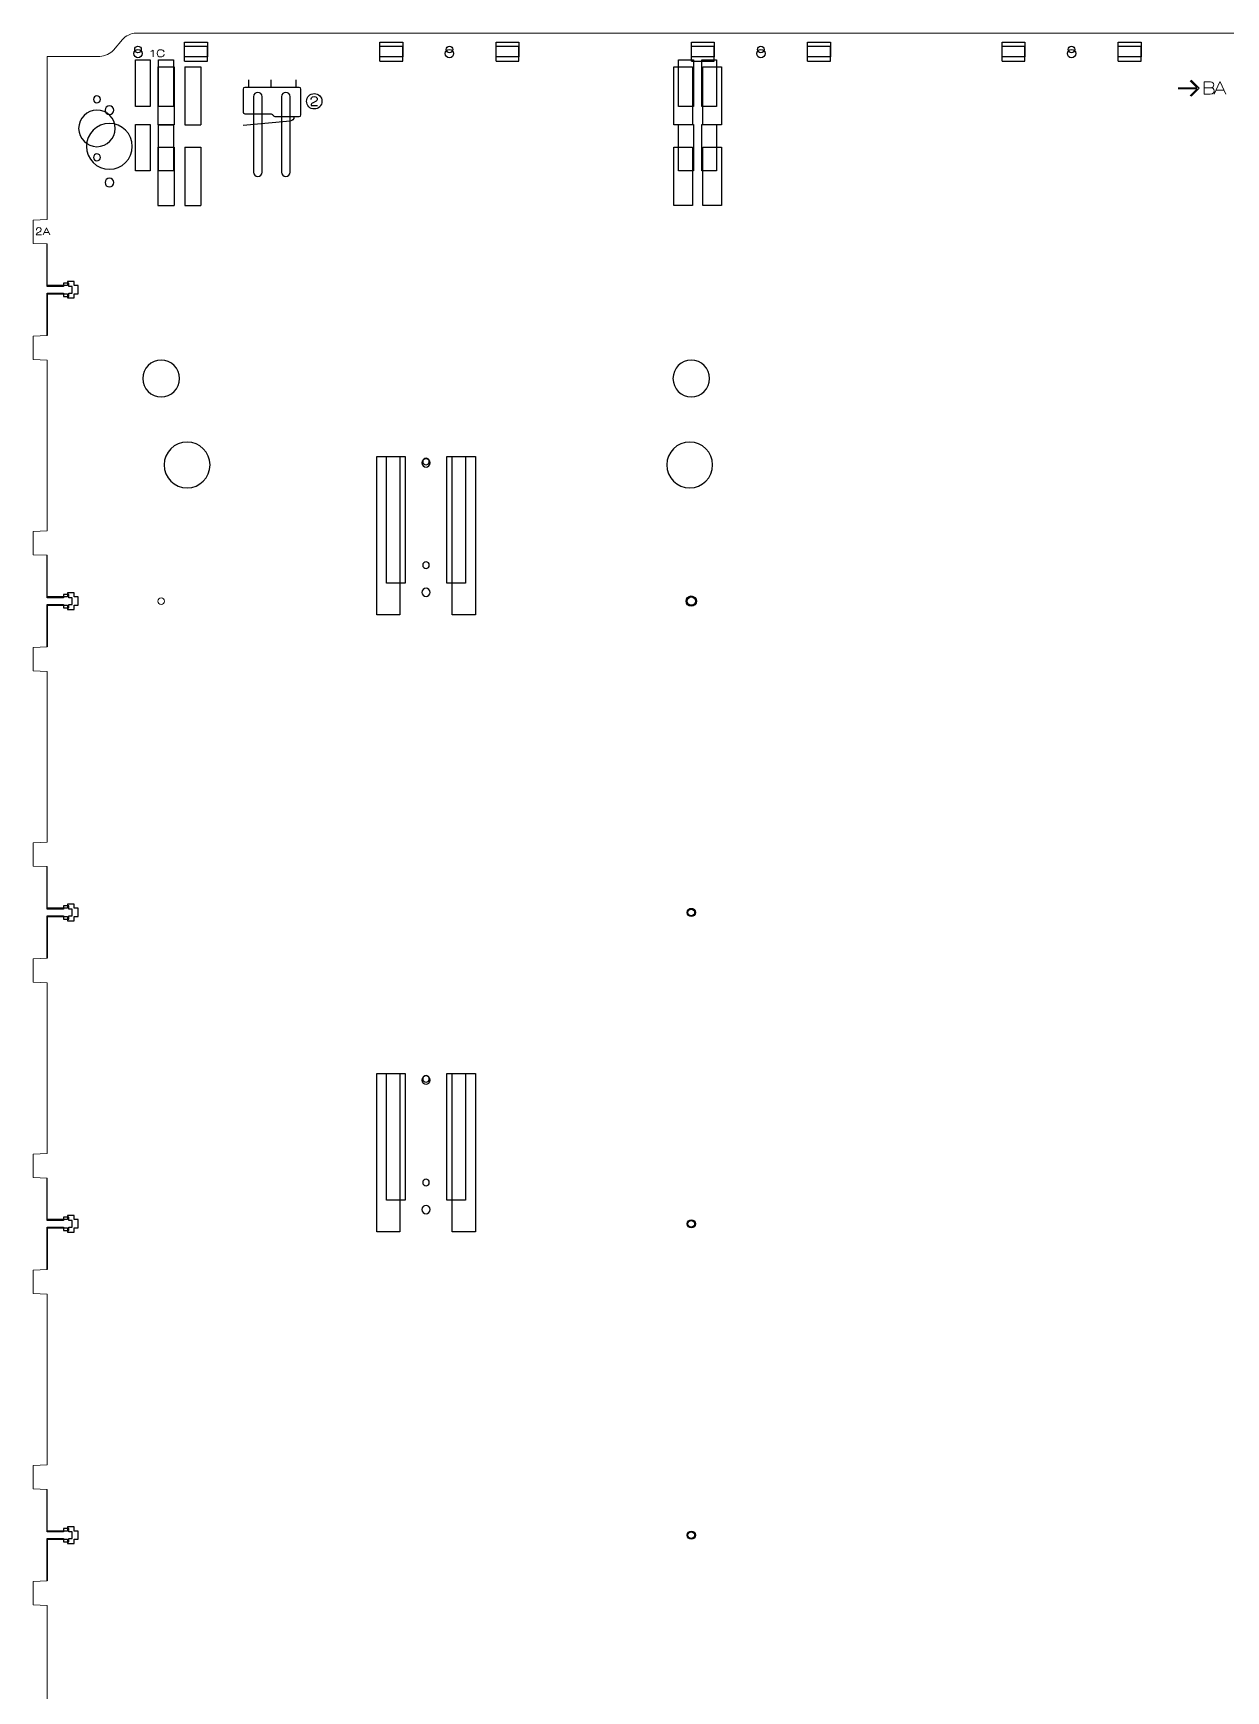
# Model space of a CAD drawing. Header units: millimetres. Extents: x 155 to 1469, y -147 to 996.
# Drawn here: x 155 to 566, y 425 to 996 of the extents above; entities that cross this region are included whole.
import ezdxf

# ---------------------------------------------------------------- set-up
doc = ezdxf.new("R2010")
doc.units = ezdxf.units.MM
for name, color, linetype, lineweight, true_color in [('Changed Parts', 3, 'Continuous', 25, 0x00ff00), ('New Back', 1, 'Continuous', 0, 0xff0000), ('New Back Text', 5, 'Continuous', 0, 0x0000ff), ('Origional Parts I have changed', 6, 'Continuous', 25, 0xff00ff)]:
    doc.layers.add(name, color=color, linetype=linetype, lineweight=lineweight, true_color=true_color)
for name, color, linetype, true_color in [('CHANGED_PARTS', 3, 'Continuous', 0x00ff00), ('CUTS', 1, 'Continuous', 0xff0000), ('ORIGIONAL_PARTS_THAT_WERE_', 6, 'Continuous', 0xff00ff), ('TEXT', 5, 'Continuous', 0x0000ff)]:
    doc.layers.add(name, color=color, linetype=linetype, true_color=true_color)

msp = doc.modelspace()

# ---------------------------------------------------------------- linework, layer by layer
at = {"layer": 'Changed Parts'}
for p, q in [((207.28, 986.39), (207.28, 991.59)), ((207.28, 991.59), (215.16, 991.59)), ((215.16, 986.39), (215.16, 991.59)), ((274.62, 986.39), (274.62, 991.59)), ((274.62, 991.59), (282.5, 991.59)), ((282.5, 986.39), (282.5, 991.59)), ((314.62, 986.39), (314.62, 991.59)), ((314.62, 991.59), (322.5, 991.59)), ((322.5, 986.39), (322.5, 991.59)), ((381.96, 986.39), (381.96, 991.59)), ((381.96, 991.59), (389.84, 991.59)), ((389.84, 986.39), (389.84, 991.59)), ((421.96, 986.39), (421.96, 991.59)), ((421.96, 991.59), (429.84, 991.59)), ((429.84, 986.39), (429.84, 991.59)), ((489.03, 986.39), (489.03, 991.59)), ((489.03, 991.59), (496.91, 991.59)), ((496.91, 986.39), (496.91, 991.59)), ((529.03, 986.39), (529.03, 991.59)), ((529.03, 991.59), (536.91, 991.59)), ((536.91, 986.39), (536.91, 991.59)), ((207.28, 986.39), (215.16, 986.39)), ((274.62, 986.39), (282.5, 986.39)), ((314.62, 986.39), (322.5, 986.39)), ((381.96, 986.39), (389.84, 986.39)), ((421.96, 986.39), (429.84, 986.39)), ((489.03, 986.39), (496.91, 986.39)), ((529.03, 986.39), (536.91, 986.39)), ((159.96, 909), (159.96, 923.36)), ((159.96, 906.13), (159.96, 891.78)), ((159.96, 801.66), (159.96, 816.02)), ((159.96, 798.79), (159.96, 784.44)), ((159.96, 694.32), (159.96, 708.68)), ((159.96, 691.45), (159.96, 677.1)), ((159.96, 586.98), (159.96, 601.34)), ((159.96, 584.11), (159.96, 569.76)), ((159.96, 479.64), (159.96, 494)), ((159.96, 476.77), (159.96, 462.43))]:
    msp.add_line(p, q, dxfattribs=at)
at = {"layer": 'Changed Parts', "color": 3, "true_color": 0x00ff00}
for p, q in [((166.98, 909), (159.96, 909)), ((169.18, 910.39), (166.98, 910.39)), ((166.98, 910.39), (166.98, 909)), ((169.18, 909), (169.18, 910.39)), ((170.62, 909), (169.18, 909)), ((170.62, 906.13), (170.62, 909)), ((159.96, 906.13), (166.98, 906.13)), ((166.98, 906.13), (166.98, 904.73)), ((166.98, 904.73), (169.18, 904.73)), ((169.18, 904.73), (169.18, 906.13)), ((169.18, 906.13), (170.62, 906.13)), ((166.98, 801.66), (159.96, 801.66)), ((169.18, 803.05), (166.98, 803.05)), ((166.98, 803.05), (166.98, 801.66)), ((169.18, 801.66), (169.18, 803.05)), ((170.62, 801.66), (169.18, 801.66)), ((170.62, 798.79), (170.62, 801.66)), ((159.96, 798.79), (166.98, 798.79)), ((166.98, 798.79), (166.98, 797.39)), ((166.98, 797.39), (169.18, 797.39)), ((169.18, 797.39), (169.18, 798.79)), ((169.18, 798.79), (170.62, 798.79)), ((166.98, 694.32), (159.96, 694.32)), ((169.18, 695.71), (166.98, 695.71)), ((166.98, 695.71), (166.98, 694.32)), ((169.18, 694.32), (169.18, 695.71)), ((170.62, 694.32), (169.18, 694.32)), ((170.62, 691.45), (170.62, 694.32)), ((159.96, 691.45), (166.98, 691.45)), ((166.98, 691.45), (166.98, 690.05)), ((166.98, 690.05), (169.18, 690.05)), ((169.18, 690.05), (169.18, 691.45)), ((169.18, 691.45), (170.62, 691.45)), ((166.98, 586.98), (159.96, 586.98)), ((159.96, 584.11), (166.98, 584.11)), ((169.18, 588.37), (166.98, 588.37)), ((166.98, 588.37), (166.98, 586.98)), ((166.98, 584.11), (166.98, 582.71)), ((169.18, 586.98), (169.18, 588.37)), ((170.62, 586.98), (169.18, 586.98)), ((169.18, 582.71), (169.18, 584.11)), ((169.18, 584.11), (170.62, 584.11)), ((170.62, 584.11), (170.62, 586.98)), ((166.98, 582.71), (169.18, 582.71)), ((169.18, 481.04), (166.98, 481.04)), ((166.98, 481.04), (166.98, 479.64)), ((169.18, 479.64), (169.18, 481.04)), ((166.98, 479.64), (159.96, 479.64)), ((159.96, 476.77), (166.98, 476.77)), ((166.98, 476.77), (166.98, 475.37)), ((166.98, 475.37), (169.18, 475.37)), ((170.62, 479.64), (169.18, 479.64)), ((169.18, 475.37), (169.18, 476.77)), ((169.18, 476.77), (170.62, 476.77)), ((170.62, 476.77), (170.62, 479.64))]:
    msp.add_line(p, q, dxfattribs=at)
for points in [[(375.87, 984.46), (382.27, 984.46), (382.27, 964.46), (375.87, 964.46), (375.87, 984.46), (375.87, 984.46)], [(385.87, 984.46), (392.27, 984.46), (392.27, 964.46), (385.87, 964.46), (385.87, 984.46), (385.87, 984.46)], [(375.87, 956.67), (382.27, 956.67), (382.27, 936.67), (375.87, 936.67), (375.87, 956.67), (375.87, 956.67)], [(385.87, 956.67), (392.27, 956.67), (392.27, 936.67), (385.87, 936.67), (385.87, 956.67), (385.87, 956.67)], [(273.48, 829.3), (273.48, 850.1), (281.48, 850.1), (281.48, 795.51), (273.48, 795.51), (273.48, 829.3), (273.48, 829.3)], [(307.48, 821.81), (307.48, 795.51), (299.48, 795.51), (299.48, 850.1), (307.48, 850.1), (307.48, 821.81), (307.48, 821.81)], [(273.48, 616.52), (273.48, 637.32), (281.48, 637.32), (281.48, 582.73), (273.48, 582.73), (273.48, 616.52), (273.48, 616.52)], [(307.48, 609.03), (307.48, 582.73), (299.48, 582.73), (299.48, 637.32), (307.48, 637.32), (307.48, 609.03), (307.48, 609.03)]]:
    msp.add_lwpolyline(points, dxfattribs=at)
for points in [[(189.79, 988.99), (189.79, 989.78), (190.43, 990.42), (191.22, 990.42)], [(191.22, 987.57), (190.43, 987.57), (189.79, 988.2), (189.79, 988.99)], [(191.22, 990.42), (192.01, 990.42), (192.64, 989.78), (192.64, 988.99)], [(192.64, 988.99), (192.64, 988.2), (192.01, 987.57), (191.22, 987.57)], [(297.13, 988.99), (297.13, 989.78), (297.77, 990.42), (298.56, 990.42)], [(298.56, 987.57), (297.77, 987.57), (297.13, 988.2), (297.13, 988.99)], [(298.56, 990.42), (299.35, 990.42), (299.98, 989.78), (299.98, 988.99)], [(299.98, 988.99), (299.98, 988.2), (299.35, 987.57), (298.56, 987.57)], [(404.47, 988.99), (404.47, 989.78), (405.11, 990.42), (405.9, 990.42)], [(405.9, 987.57), (405.11, 987.57), (404.47, 988.2), (404.47, 988.99)], [(405.9, 990.42), (406.69, 990.42), (407.32, 989.78), (407.32, 988.99)], [(407.32, 988.99), (407.32, 988.2), (406.69, 987.57), (405.9, 987.57)], [(511.55, 988.99), (511.55, 989.78), (512.18, 990.42), (512.97, 990.42)], [(512.97, 987.57), (512.18, 987.57), (511.55, 988.2), (511.55, 988.99)], [(512.97, 990.42), (513.76, 990.42), (514.4, 989.78), (514.4, 988.99)], [(514.4, 988.99), (514.4, 988.2), (513.76, 987.57), (512.97, 987.57)], [(181.36, 971.01), (180.53, 971.01), (179.86, 970.34), (179.86, 969.51)], [(179.86, 969.51), (179.86, 968.68), (180.53, 968.01), (181.36, 968.01)], [(182.86, 969.51), (182.86, 970.34), (182.18, 971.01), (181.36, 971.01)], [(181.36, 968.01), (182.18, 968.01), (182.86, 968.68), (182.86, 969.51)], [(181.36, 964.91), (176.99, 964.91), (173.46, 961.37), (173.46, 957.01)], [(189.26, 957.01), (189.26, 961.37), (185.72, 964.91), (181.36, 964.91)], [(173.46, 957.01), (173.46, 952.65), (176.99, 949.11), (181.36, 949.11)], [(181.36, 949.11), (185.72, 949.11), (189.26, 952.65), (189.26, 957.01)], [(181.36, 946.01), (180.53, 946.01), (179.86, 945.34), (179.86, 944.51)], [(179.86, 944.51), (179.86, 943.68), (180.53, 943.01), (181.36, 943.01)], [(182.86, 944.51), (182.86, 945.34), (182.18, 946.01), (181.36, 946.01)], [(181.36, 943.01), (182.18, 943.01), (182.86, 943.68), (182.86, 944.51)], [(381.37, 855.07), (377.01, 855.07), (373.47, 851.53), (373.47, 847.17)], [(389.27, 847.17), (389.27, 851.53), (385.74, 855.07), (381.37, 855.07)], [(290.48, 849.3), (289.69, 849.3), (289.05, 848.66), (289.05, 847.87)], [(289.05, 847.87), (289.05, 847.09), (289.69, 846.45), (290.48, 846.45)], [(291.9, 847.87), (291.9, 848.66), (291.26, 849.3), (290.48, 849.3)], [(290.48, 846.45), (291.26, 846.45), (291.9, 847.09), (291.9, 847.87)], [(373.47, 847.17), (373.47, 842.8), (377.01, 839.27), (381.37, 839.27)], [(381.37, 839.27), (385.74, 839.27), (389.27, 842.8), (389.27, 847.17)], [(290.48, 804.66), (289.69, 804.66), (289.05, 804.02), (289.05, 803.24)], [(289.05, 803.24), (289.05, 802.45), (289.69, 801.81), (290.48, 801.81)], [(291.9, 803.24), (291.9, 804.02), (291.26, 804.66), (290.48, 804.66)], [(290.48, 801.81), (291.26, 801.81), (291.9, 802.45), (291.9, 803.24)], [(380.13, 800.22), (380.13, 801.21), (380.93, 802.01), (381.91, 802.01)], [(381.91, 798.44), (380.93, 798.44), (380.13, 799.24), (380.13, 800.22)], [(381.91, 802.01), (382.9, 802.01), (383.69, 801.21), (383.69, 800.22)], [(383.69, 800.22), (383.69, 799.24), (382.9, 798.44), (381.91, 798.44)], [(380.49, 692.88), (380.49, 693.67), (381.13, 694.31), (381.91, 694.31)], [(381.91, 691.46), (381.13, 691.46), (380.49, 692.1), (380.49, 692.88)], [(381.91, 694.31), (382.7, 694.31), (383.34, 693.67), (383.34, 692.88)], [(383.34, 692.88), (383.34, 692.1), (382.7, 691.46), (381.91, 691.46)], [(290.48, 636.52), (289.69, 636.52), (289.05, 635.88), (289.05, 635.09)], [(289.05, 635.09), (289.05, 634.3), (289.69, 633.67), (290.48, 633.67)], [(291.9, 635.09), (291.9, 635.88), (291.26, 636.52), (290.48, 636.52)], [(290.48, 633.67), (291.26, 633.67), (291.9, 634.3), (291.9, 635.09)], [(290.48, 591.88), (289.69, 591.88), (289.05, 591.24), (289.05, 590.45)], [(289.05, 590.45), (289.05, 589.67), (289.69, 589.03), (290.48, 589.03)], [(291.9, 590.45), (291.9, 591.24), (291.26, 591.88), (290.48, 591.88)], [(290.48, 589.03), (291.26, 589.03), (291.9, 589.67), (291.9, 590.45)], [(380.49, 585.54), (380.49, 586.33), (381.13, 586.97), (381.91, 586.97)], [(381.91, 584.12), (381.13, 584.12), (380.49, 584.76), (380.49, 585.54)], [(381.91, 586.97), (382.7, 586.97), (383.34, 586.33), (383.34, 585.54)], [(383.34, 585.54), (383.34, 584.76), (382.7, 584.12), (381.91, 584.12)], [(380.49, 478.21), (380.49, 478.99), (381.13, 479.63), (381.91, 479.63)], [(381.91, 476.78), (381.13, 476.78), (380.49, 477.42), (380.49, 478.21)], [(381.91, 479.63), (382.7, 479.63), (383.34, 478.99), (383.34, 478.21)], [(383.34, 478.21), (383.34, 477.42), (382.7, 476.78), (381.91, 476.78)]]:
    msp.add_open_spline(points, degree=3, dxfattribs=at)
at = {"layer": 'CHANGED_PARTS'}
for p, q in [((198.11, 984.46), (198.11, 964.46)), ((198.11, 984.46), (203.71, 984.46)), ((203.71, 984.46), (203.71, 964.46)), ((207.31, 984.46), (207.31, 964.46)), ((207.31, 984.46), (212.91, 984.46)), ((212.91, 984.46), (212.91, 964.46)), ((198.11, 964.46), (203.71, 964.46)), ((207.31, 964.46), (212.91, 964.46)), ((198.11, 956.67), (203.71, 956.67)), ((198.11, 956.67), (198.11, 936.67)), ((203.71, 956.67), (203.71, 936.67)), ((207.31, 956.67), (207.31, 936.67)), ((207.31, 956.67), (212.91, 956.67)), ((212.91, 956.67), (212.91, 936.67)), ((198.11, 936.67), (203.71, 936.67)), ((207.31, 936.67), (212.91, 936.67))]:
    msp.add_line(p, q, dxfattribs=at)
at = {"layer": 'CHANGED_PARTS', "color": 3, "true_color": 0x00ff00}
for points in [[(208.14, 855.07), (203.78, 855.07), (200.24, 851.53), (200.24, 847.17)], [(216.04, 847.17), (216.04, 851.53), (212.5, 855.07), (208.14, 855.07)], [(200.24, 847.17), (200.24, 842.8), (203.78, 839.27), (208.14, 839.27)], [(208.14, 839.27), (212.5, 839.27), (216.04, 842.8), (216.04, 847.17)]]:
    msp.add_open_spline(points, degree=3, dxfattribs=at)
at = {"layer": 'CUTS', "color": 1, "true_color": 0xff0000}
for points in [[(231.05, 974.13), (231.05, 948.13)], [(234.05, 948.13), (234.05, 974.13), (234.05, 974.13)], [(240.65, 974.13), (240.65, 948.13)], [(243.65, 948.13), (243.65, 974.13), (243.65, 974.13)]]:
    msp.add_lwpolyline(points, dxfattribs=at)
for points in [[(232.55, 975.63), (231.72, 975.63), (231.05, 974.96), (231.05, 974.13)], [(234.05, 974.13), (234.05, 974.96), (233.38, 975.63), (232.55, 975.63)], [(242.15, 975.63), (241.32, 975.63), (240.65, 974.96), (240.65, 974.13)], [(243.65, 974.13), (243.65, 974.96), (242.98, 975.63), (242.15, 975.63)], [(231.05, 948.13), (231.05, 947.3), (231.72, 946.63), (232.55, 946.63)], [(232.55, 946.63), (233.38, 946.63), (234.05, 947.3), (234.05, 948.13)], [(240.65, 948.13), (240.65, 947.3), (241.32, 946.63), (242.15, 946.63)], [(242.15, 946.63), (242.98, 946.63), (243.65, 947.3), (243.65, 948.13)]]:
    msp.add_open_spline(points, degree=3, dxfattribs=at)
at = {"layer": 'New Back', "color": 1, "true_color": 0xff0000}
for p, q in [((190.51, 996.03), (942.64, 996.03)), ((178.12, 988.03), (159.96, 988.03)), ((159.96, 988.03), (159.96, 969.92)), ((159.96, 931.79), (159.96, 971.12)), ((155.09, 931.59), (159.96, 931.79)), ((155.09, 923.56), (155.09, 931.59)), ((159.96, 923.36), (155.09, 923.56)), ((155.09, 891.58), (159.96, 891.78)), ((155.09, 883.55), (155.09, 891.58)), ((159.96, 883.35), (155.09, 883.55)), ((159.96, 824.45), (159.96, 883.35)), ((155.09, 824.25), (159.96, 824.45)), ((155.09, 816.22), (155.09, 824.25)), ((159.96, 816.02), (155.09, 816.22)), ((155.09, 784.24), (159.96, 784.44)), ((155.09, 776.21), (155.09, 784.24)), ((159.96, 776.01), (155.09, 776.21)), ((159.96, 717.11), (159.96, 776.01)), ((155.09, 716.91), (159.96, 717.11)), ((155.09, 708.88), (155.09, 716.91)), ((159.96, 708.68), (155.09, 708.88)), ((155.09, 676.9), (159.96, 677.1)), ((155.09, 668.87), (155.09, 676.9)), ((159.96, 668.67), (155.09, 668.87)), ((159.96, 609.77), (159.96, 668.67)), ((155.09, 609.57), (159.96, 609.77)), ((155.09, 601.54), (155.09, 609.57)), ((159.96, 601.34), (155.09, 601.54)), ((155.09, 569.56), (159.96, 569.76)), ((155.09, 561.53), (155.09, 569.56)), ((159.96, 561.33), (155.09, 561.53)), ((159.96, 502.43), (159.96, 561.33)), ((155.09, 502.23), (159.96, 502.43)), ((155.09, 494.2), (155.09, 502.23)), ((159.96, 494), (155.09, 494.2)), ((155.09, 462.23), (159.96, 462.43)), ((155.09, 454.19), (155.09, 462.23)), ((159.96, 453.99), (155.09, 454.19)), ((159.96, 395.09), (159.96, 453.99))]:
    msp.add_line(p, q, dxfattribs=at)
for points in [[(390.31, 996.03), (190.51, 996.03)], [(185.86, 993.87), (182.77, 990.2)]]:
    msp.add_lwpolyline(points, dxfattribs=at)
for points in [[(190.51, 996.03), (188.95, 996.03), (186.86, 995.06), (185.86, 993.87)], [(182.77, 990.2), (181.77, 989.01), (179.68, 988.03), (178.12, 988.03)], [(198.06, 800.22), (198.06, 800.85), (198.57, 801.36), (199.2, 801.36)], [(199.2, 799.08), (198.57, 799.08), (198.06, 799.59), (198.06, 800.22)], [(199.2, 801.36), (199.83, 801.36), (200.34, 800.85), (200.34, 800.22)], [(200.34, 800.22), (200.34, 799.59), (199.83, 799.08), (199.2, 799.08)]]:
    msp.add_open_spline(points, degree=3, dxfattribs=at)
at = {"layer": 'New Back Text', "color": 5, "true_color": 0x0000ff}
for points in [[(196.4, 990.2), (196.49, 990.2), (196.49, 987.82)], [(553.84, 979.64), (556.24, 977.24), (549.7, 977.24)], [(554.14, 979.83), (556.92, 977.04), (554.14, 974.26)], [(558.62, 979.22), (560.89, 979.22)], [(560.74, 975.05), (558.62, 975.05), (558.62, 979.22), (558.62, 979.22)], [(562.14, 975.05), (564.06, 979.22), (564.21, 979.22), (566.12, 975.05)], [(549.7, 976.84), (556.24, 976.84), (553.84, 974.44)], [(561.09, 977.24), (558.62, 977.24)], [(561.09, 977.24), (561.09, 977.23)], [(565.49, 976.43), (562.76, 976.43)], [(156.16, 926.54), (157.94, 926.54)], [(157.36, 927.59), (156.78, 927.29)], [(158.52, 926.46), (159.63, 928.88), (159.72, 928.88), (160.83, 926.46)], [(160.46, 927.26), (158.88, 927.26)]]:
    msp.add_lwpolyline(points, dxfattribs=at)
for points in [[(195.65, 989.75), (196.01, 989.84), (196.26, 990.03), (196.4, 990.2)], [(197.8, 989.08), (197.8, 989.88), (198.36, 990.34), (199.05, 990.34)], [(199.05, 987.82), (198.36, 987.82), (197.8, 988.28), (197.8, 989.08)], [(199.05, 990.34), (199.62, 990.34), (200.08, 990.11), (200.21, 989.58)], [(200.26, 988.79), (200.19, 988.14), (199.61, 987.82), (199.05, 987.82)], [(560.89, 979.22), (561.55, 979.22), (562.01, 978.87), (562.01, 978.19)], [(562.01, 978.19), (562.01, 977.7), (561.58, 977.23), (561.09, 977.24)], [(562.14, 976.19), (562.14, 975.7), (561.83, 975.05), (560.74, 975.05)], [(561.09, 977.23), (561.63, 977.21), (562.14, 976.92), (562.14, 976.19)], [(156.78, 927.29), (156.35, 927.04), (156.17, 926.9), (156.16, 926.54)], [(156.21, 928.13), (156.21, 928.39), (156.22, 928.98), (157.06, 928.98)], [(157.06, 928.98), (157.73, 928.98), (157.86, 928.54), (157.86, 928.31)], [(157.86, 928.31), (157.86, 927.96), (157.65, 927.76), (157.36, 927.59)]]:
    msp.add_open_spline(points, degree=3, dxfattribs=at)
at = {"layer": 'Origional Parts I have changed', "color": 6, "true_color": 0xff00ff}
for p, q in [((159.96, 908.71), (159.96, 923.36)), ((165.58, 908.71), (159.96, 908.71)), ((167.34, 909.83), (165.58, 909.83)), ((165.58, 909.83), (165.58, 908.71)), ((167.34, 908.71), (167.34, 909.83)), ((168.49, 908.71), (167.34, 908.71)), ((168.49, 906.42), (168.49, 908.71)), ((159.96, 891.78), (159.96, 906.42)), ((159.96, 906.42), (165.58, 906.42)), ((165.58, 906.42), (165.58, 905.3)), ((165.58, 905.3), (167.34, 905.3)), ((167.34, 905.3), (167.34, 906.42)), ((167.34, 906.42), (168.49, 906.42)), ((159.96, 801.37), (159.96, 816.02)), ((165.58, 801.37), (159.96, 801.37)), ((167.34, 802.49), (165.58, 802.49)), ((165.58, 802.49), (165.58, 801.37)), ((167.34, 801.37), (167.34, 802.49)), ((168.49, 801.37), (167.34, 801.37)), ((168.49, 799.08), (168.49, 801.37)), ((159.96, 784.44), (159.96, 799.08)), ((159.96, 799.08), (165.58, 799.08)), ((165.58, 799.08), (165.58, 797.96)), ((165.58, 797.96), (167.34, 797.96)), ((167.34, 797.96), (167.34, 799.08)), ((167.34, 799.08), (168.49, 799.08)), ((159.96, 694.03), (159.96, 708.68)), ((165.58, 694.03), (159.96, 694.03)), ((159.96, 677.1), (159.96, 691.74)), ((159.96, 691.74), (165.58, 691.74)), ((167.34, 695.15), (165.58, 695.15)), ((165.58, 695.15), (165.58, 694.03)), ((165.58, 691.74), (165.58, 690.62)), ((167.34, 694.03), (167.34, 695.15)), ((168.49, 694.03), (167.34, 694.03)), ((167.34, 690.62), (167.34, 691.74)), ((167.34, 691.74), (168.49, 691.74)), ((168.49, 691.74), (168.49, 694.03)), ((165.58, 690.62), (167.34, 690.62)), ((159.96, 586.69), (159.96, 601.34)), ((165.58, 586.69), (159.96, 586.69)), ((159.96, 569.76), (159.96, 584.4)), ((159.96, 584.4), (165.58, 584.4)), ((167.34, 587.81), (165.58, 587.81)), ((165.58, 587.81), (165.58, 586.69)), ((165.58, 584.4), (165.58, 583.28)), ((165.58, 583.28), (167.34, 583.28)), ((167.34, 586.69), (167.34, 587.81)), ((168.49, 586.69), (167.34, 586.69)), ((167.34, 583.28), (167.34, 584.4)), ((167.34, 584.4), (168.49, 584.4)), ((168.49, 584.4), (168.49, 586.69)), ((159.96, 479.35), (159.96, 494)), ((167.34, 480.47), (165.58, 480.47)), ((165.58, 480.47), (165.58, 479.35)), ((167.34, 479.35), (167.34, 480.47)), ((165.58, 479.35), (159.96, 479.35)), ((159.96, 462.43), (159.96, 477.06)), ((159.96, 477.06), (165.58, 477.06)), ((165.58, 477.06), (165.58, 475.94)), ((165.58, 475.94), (167.34, 475.94)), ((168.49, 479.35), (167.34, 479.35)), ((167.34, 475.94), (167.34, 477.06)), ((167.34, 477.06), (168.49, 477.06)), ((168.49, 477.06), (168.49, 479.35))]:
    msp.add_line(p, q, dxfattribs=at)
for points in [[(207.28, 992.88), (215.16, 992.88), (215.16, 987.92), (207.28, 987.92), (207.28, 992.88), (207.28, 992.88)], [(274.62, 992.88), (282.5, 992.88), (282.5, 987.92), (274.62, 987.92), (274.62, 992.88), (274.62, 992.88)], [(314.62, 992.88), (322.5, 992.88), (322.5, 987.92), (314.62, 987.92), (314.62, 992.88), (314.62, 992.88)], [(381.96, 992.88), (389.84, 992.88), (389.84, 987.92), (381.96, 987.92), (381.96, 992.88), (381.96, 992.88)], [(421.96, 992.88), (429.84, 992.88), (429.84, 987.92), (421.96, 987.92), (421.96, 992.88), (421.96, 992.88)], [(489.03, 992.88), (496.91, 992.88), (496.91, 987.92), (489.03, 987.92), (489.03, 992.88), (489.03, 992.88)], [(529.03, 992.88), (536.91, 992.88), (536.91, 987.92), (529.03, 987.92), (529.03, 992.88), (529.03, 992.88)], [(190.32, 986.8), (195.45, 986.8), (195.45, 970.8), (190.32, 970.8), (190.32, 986.8), (190.32, 986.8)], [(198.33, 986.8), (203.45, 986.8), (203.45, 970.8), (198.33, 970.8), (198.33, 986.8), (198.33, 986.8)], [(377.51, 986.8), (382.63, 986.8), (382.63, 970.8), (377.51, 970.8), (377.51, 986.8), (377.51, 986.8)], [(385.51, 986.8), (390.63, 986.8), (390.63, 970.8), (385.51, 970.8), (385.51, 986.8), (385.51, 986.8)], [(190.32, 964.57), (195.45, 964.57), (195.45, 948.57), (190.32, 948.57), (190.32, 964.57), (190.32, 964.57)], [(198.33, 964.57), (203.45, 964.57), (203.45, 948.57), (198.33, 948.57), (198.33, 964.57), (198.33, 964.57)], [(377.51, 964.57), (382.63, 964.57), (382.63, 948.57), (377.51, 948.57), (377.51, 964.57), (377.51, 964.57)], [(385.51, 964.57), (390.63, 964.57), (390.63, 948.57), (385.51, 948.57), (385.51, 964.57), (385.51, 964.57)], [(276.88, 833.46), (276.88, 850.1), (283.28, 850.1), (283.28, 806.43), (276.88, 806.43), (276.88, 833.46), (276.88, 833.46)], [(304.08, 827.47), (304.08, 806.43), (297.68, 806.43), (297.68, 850.1), (304.08, 850.1), (304.08, 827.47), (304.08, 827.47)], [(276.88, 620.68), (276.88, 637.32), (283.28, 637.32), (283.28, 593.65), (276.88, 593.65), (276.88, 620.68), (276.88, 620.68)], [(304.08, 614.69), (304.08, 593.65), (297.68, 593.65), (297.68, 637.32), (304.08, 637.32), (304.08, 614.69), (304.08, 614.69)]]:
    msp.add_lwpolyline(points, dxfattribs=at)
for points in [[(190.08, 990.4), (190.08, 991.03), (190.59, 991.54), (191.22, 991.54)], [(191.22, 989.26), (190.59, 989.26), (190.08, 989.77), (190.08, 990.4)], [(191.22, 991.54), (191.85, 991.54), (192.36, 991.03), (192.36, 990.4)], [(192.36, 990.4), (192.36, 989.77), (191.85, 989.26), (191.22, 989.26)], [(297.42, 990.4), (297.42, 991.03), (297.93, 991.54), (298.56, 991.54)], [(298.56, 989.26), (297.93, 989.26), (297.42, 989.77), (297.42, 990.4)], [(298.56, 991.54), (299.19, 991.54), (299.7, 991.03), (299.7, 990.4)], [(299.7, 990.4), (299.7, 989.77), (299.19, 989.26), (298.56, 989.26)], [(404.76, 990.4), (404.76, 991.03), (405.27, 991.54), (405.9, 991.54)], [(405.9, 989.26), (405.27, 989.26), (404.76, 989.77), (404.76, 990.4)], [(405.9, 991.54), (406.53, 991.54), (407.04, 991.03), (407.04, 990.4)], [(407.04, 990.4), (407.04, 989.77), (406.53, 989.26), (405.9, 989.26)], [(511.83, 990.4), (511.83, 991.03), (512.34, 991.54), (512.97, 991.54)], [(512.97, 989.26), (512.34, 989.26), (511.83, 989.77), (511.83, 990.4)], [(512.97, 991.54), (513.6, 991.54), (514.11, 991.03), (514.11, 990.4)], [(514.11, 990.4), (514.11, 989.77), (513.6, 989.26), (512.97, 989.26)], [(199.2, 883.29), (195.71, 883.29), (192.88, 880.46), (192.88, 876.97)], [(205.52, 876.97), (205.52, 880.46), (202.69, 883.29), (199.2, 883.29)], [(381.91, 883.29), (378.42, 883.29), (375.59, 880.46), (375.59, 876.97)], [(388.23, 876.97), (388.23, 880.46), (385.4, 883.29), (381.91, 883.29)], [(192.88, 876.97), (192.88, 873.48), (195.71, 870.65), (199.2, 870.65)], [(199.2, 870.65), (202.69, 870.65), (205.52, 873.48), (205.52, 876.97)], [(375.59, 876.97), (375.59, 873.48), (378.42, 870.65), (381.91, 870.65)], [(381.91, 870.65), (385.4, 870.65), (388.23, 873.48), (388.23, 876.97)], [(290.48, 849.46), (289.85, 849.46), (289.34, 848.95), (289.34, 848.32)], [(289.34, 848.32), (289.34, 847.69), (289.85, 847.18), (290.48, 847.18)], [(291.62, 848.32), (291.62, 848.95), (291.11, 849.46), (290.48, 849.46)], [(290.48, 847.18), (291.11, 847.18), (291.62, 847.69), (291.62, 848.32)], [(290.48, 813.75), (289.85, 813.75), (289.34, 813.24), (289.34, 812.61)], [(289.34, 812.61), (289.34, 811.98), (289.85, 811.47), (290.48, 811.47)], [(291.62, 812.61), (291.62, 813.24), (291.11, 813.75), (290.48, 813.75)], [(290.48, 811.47), (291.11, 811.47), (291.62, 811.98), (291.62, 812.61)], [(380.49, 800.22), (380.49, 801.01), (381.13, 801.65), (381.91, 801.65)], [(381.91, 798.8), (381.13, 798.8), (380.49, 799.44), (380.49, 800.22)], [(381.91, 801.65), (382.7, 801.65), (383.34, 801.01), (383.34, 800.22)], [(383.34, 800.22), (383.34, 799.44), (382.7, 798.8), (381.91, 798.8)], [(380.77, 692.88), (380.77, 693.51), (381.28, 694.02), (381.91, 694.02)], [(381.91, 691.74), (381.28, 691.74), (380.77, 692.25), (380.77, 692.88)], [(381.91, 694.02), (382.54, 694.02), (383.05, 693.51), (383.05, 692.88)], [(383.05, 692.88), (383.05, 692.25), (382.54, 691.74), (381.91, 691.74)], [(290.48, 636.68), (289.85, 636.68), (289.34, 636.17), (289.34, 635.54)], [(289.34, 635.54), (289.34, 634.91), (289.85, 634.4), (290.48, 634.4)], [(291.62, 635.54), (291.62, 636.17), (291.11, 636.68), (290.48, 636.68)], [(290.48, 634.4), (291.11, 634.4), (291.62, 634.91), (291.62, 635.54)], [(290.48, 600.97), (289.85, 600.97), (289.34, 600.46), (289.34, 599.83)], [(291.62, 599.83), (291.62, 600.46), (291.11, 600.97), (290.48, 600.97)], [(289.34, 599.83), (289.34, 599.2), (289.85, 598.69), (290.48, 598.69)], [(290.48, 598.69), (291.11, 598.69), (291.62, 599.2), (291.62, 599.83)], [(380.77, 585.54), (380.77, 586.17), (381.28, 586.68), (381.91, 586.68)], [(381.91, 584.4), (381.28, 584.4), (380.77, 584.91), (380.77, 585.54)], [(381.91, 586.68), (382.54, 586.68), (383.05, 586.17), (383.05, 585.54)], [(383.05, 585.54), (383.05, 584.91), (382.54, 584.4), (381.91, 584.4)], [(380.77, 478.21), (380.77, 478.83), (381.28, 479.34), (381.91, 479.34)], [(381.91, 477.07), (381.28, 477.07), (380.77, 477.58), (380.77, 478.21)], [(381.91, 479.34), (382.54, 479.34), (383.05, 478.83), (383.05, 478.21)], [(383.05, 478.21), (383.05, 477.58), (382.54, 477.07), (381.91, 477.07)]]:
    msp.add_open_spline(points, degree=3, dxfattribs=at)
at = {"layer": 'ORIGIONAL_PARTS_THAT_WERE_', "color": 6, "true_color": 0xff00ff}
for points in [[(177.08, 974.41), (176.41, 974.41), (175.88, 973.88), (175.88, 973.21)], [(175.88, 973.21), (175.88, 972.55), (176.41, 972.01), (177.08, 972.01)], [(178.28, 973.21), (178.28, 973.88), (177.74, 974.41), (177.08, 974.41)], [(177.08, 972.01), (177.74, 972.01), (178.28, 972.55), (178.28, 973.21)], [(177.08, 969.53), (173.59, 969.53), (170.76, 966.7), (170.76, 963.21)], [(183.4, 963.21), (183.4, 966.7), (180.57, 969.53), (177.08, 969.53)], [(170.76, 963.21), (170.76, 959.72), (173.59, 956.89), (177.08, 956.89)], [(177.08, 956.89), (180.57, 956.89), (183.4, 959.72), (183.4, 963.21)], [(177.08, 954.41), (176.41, 954.41), (175.88, 953.88), (175.88, 953.21)], [(178.28, 953.21), (178.28, 953.88), (177.74, 954.41), (177.08, 954.41)], [(175.88, 953.21), (175.88, 952.55), (176.41, 952.01), (177.08, 952.01)], [(177.08, 952.01), (177.74, 952.01), (178.28, 952.55), (178.28, 953.21)]]:
    msp.add_open_spline(points, degree=3, dxfattribs=at)
at = {"layer": 'TEXT', "color": 5, "true_color": 0x0000ff}
for points in [[(246.82, 977.34), (228.02, 977.34)], [(229.46, 977.34), (229.46, 979.94)], [(237.13, 977.34), (237.13, 979.94)], [(245.68, 977.34), (245.68, 979.94)], [(227.46, 976.77), (227.46, 968.8), (227.46, 968.8)], [(247.39, 967.82), (247.39, 976.77)], [(252.36, 972.43), (251.63, 972.06)], [(228.02, 968.24), (236.84, 968.24)], [(237.73, 967.77), (237.76, 967.72)], [(238.65, 967.26), (246.82, 967.26)], [(250.86, 971.12), (253.07, 971.12)], [(243.65, 965.73), (227.46, 964.2)]]:
    msp.add_lwpolyline(points, dxfattribs=at)
for points in [[(228.02, 977.34), (227.71, 977.34), (227.46, 977.08), (227.46, 976.77)], [(247.39, 976.77), (247.39, 977.08), (247.13, 977.34), (246.82, 977.34)], [(249.31, 972.55), (249.31, 974.01), (250.5, 975.2), (251.96, 975.2)], [(251.96, 969.89), (250.5, 969.89), (249.31, 971.08), (249.31, 972.55)], [(251.63, 972.06), (251.09, 971.74), (250.86, 971.57), (250.86, 971.12)], [(250.92, 973.11), (250.92, 973.43), (250.93, 974.17), (251.98, 974.17)], [(251.96, 975.2), (253.43, 975.2), (254.62, 974.01), (254.62, 972.55)], [(254.62, 972.55), (254.62, 971.08), (253.43, 969.89), (251.96, 969.89)], [(251.98, 974.17), (252.81, 974.17), (252.98, 973.62), (252.98, 973.33)], [(252.98, 973.33), (252.98, 972.9), (252.72, 972.65), (252.36, 972.43)], [(227.46, 968.8), (227.46, 968.49), (227.71, 968.24), (228.02, 968.24)], [(236.84, 968.24), (237.15, 968.24), (237.55, 968.03), (237.73, 967.77)], [(237.76, 967.72), (237.94, 967.47), (238.34, 967.26), (238.65, 967.26)], [(244.94, 967.22), (245.02, 966.43), (244.44, 965.8), (243.65, 965.73)], [(246.82, 967.26), (247.13, 967.26), (247.39, 967.51), (247.39, 967.82)]]:
    msp.add_open_spline(points, degree=3, dxfattribs=at)

doc.saveas('drawing.dxf')
